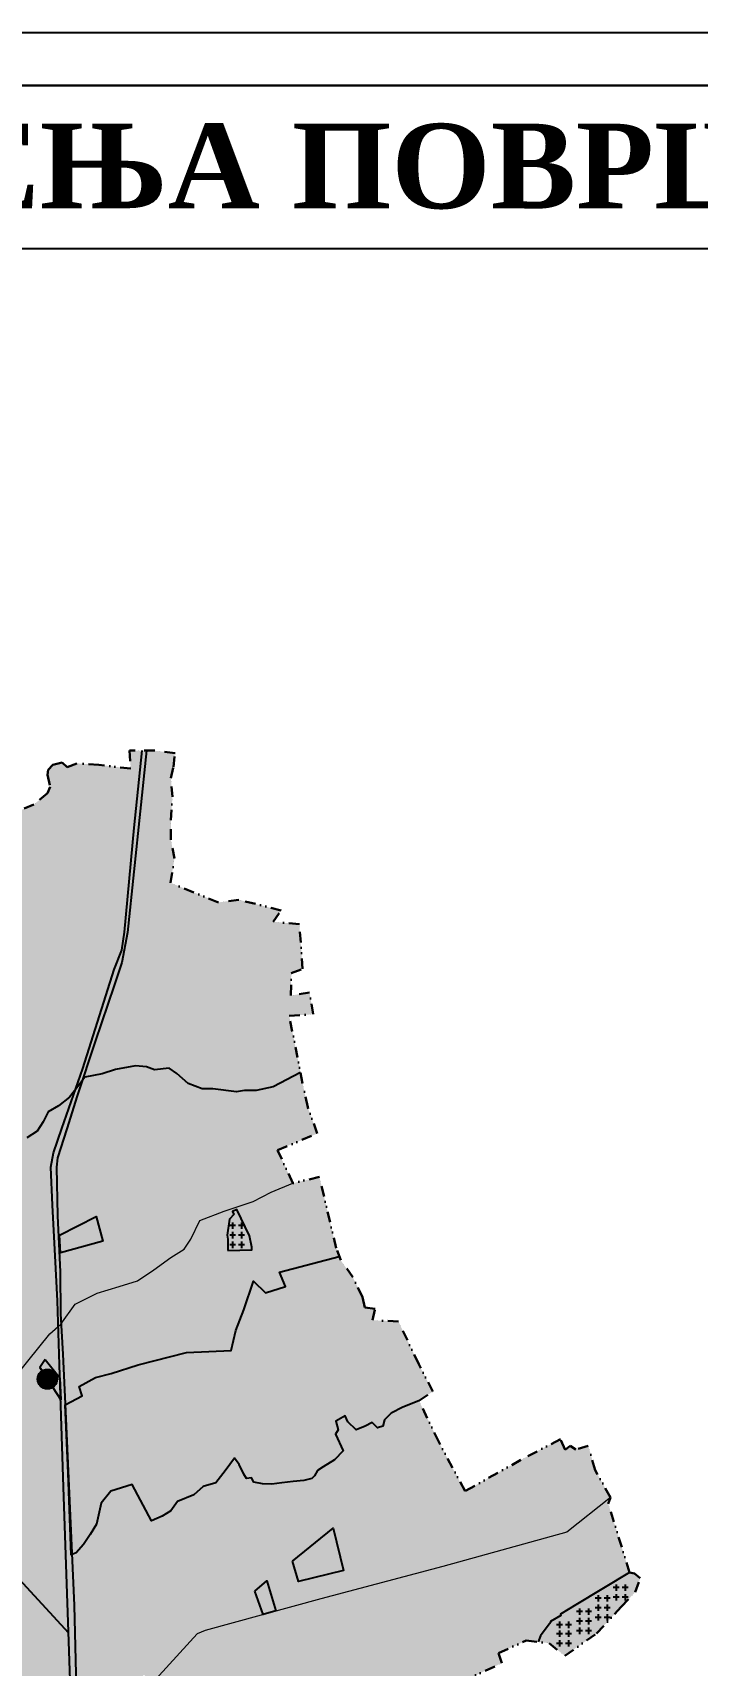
# Model space of a CAD drawing. Header units: inches. Extents: x 46391 to 88391, y 15017 to 44717.
# Drawn here: x 67740 to 74028, y 29283 to 44717 of the extents above; entities that cross this region are included whole.
import ezdxf

# ---------------------------------------------------------------- set-up
doc = ezdxf.new("R2010")
doc.units = ezdxf.units.IN
doc.header["$MEASUREMENT"] = 0
doc.linetypes.add('DIVIDE', pattern=[1.25, 0.5, -0.25, 0, -0.25, 0, -0.25])
doc.layers.add('DP 2 reda', color=50, linetype='Continuous', lineweight=9)
doc.layers.add('granica gupa', color=7, linetype='DIVIDE', lineweight=30)
for name, color, linetype in [('granica gradj podrucja', 230, 'Continuous'), ('groblja', 253, 'Continuous'), ('industrija', 181, 'Continuous'), ('okvir', 7, 'Continuous'), ('oznake', 7, 'Continuous'), ('oznake 2', 7, 'Continuous'), ('poljoprivredno zemljiste', 31, 'Continuous'), ('porodicno stanovanje', 51, 'Continuous'), ('reka', 140, 'Continuous'), ('zdravstvo', 160, 'Continuous')]:
    doc.layers.add(name, color=color, linetype=linetype)
doc.layers.add('objekti obrayovanja', color=7, linetype='Continuous', true_color=0x8fffe3)
doc.layers.add('OS', color=7, linetype='Continuous', true_color=0x00f0f0)
doc.styles.get("Standard").update_dxf_attribs({"font": 'arial.ttf'})

msp = doc.modelspace()

# ---------------------------------------------------------------- hatches: boundary and pattern name
at = {"layer": 'groblja'}
h = msp.add_hatch(color=256, dxfattribs=at)
h.dxf.hatch_style = 1
h.paths.add_polyline_path([(69587, 33206), (69815, 33211), (69814, 33236), (69791, 33344), (69673, 33593), (69630, 33573), (69644, 33545), (69602, 33502), (69580, 33350), (69586, 33313)])
h = msp.add_hatch(color=256, dxfattribs=at)
h.dxf.hatch_style = 1
h.paths.add_polyline_path([(73075, 29584), (73307, 29835), (73439, 29974), (73487, 30106), (73434, 30151), (73386, 30161), (72879, 29855), (72734, 29767), (72735, 29754), (72638, 29699), (72643, 29690), (72617, 29661), (72544, 29563), (72521, 29505), (72625, 29493), (72773, 29374)])
at = {"layer": 'industrija'}
h = msp.add_hatch(color=256, dxfattribs=at)
h.dxf.hatch_style = 1
h.paths.add_polyline_path([(67068, 30686), (67493, 30856), (67387, 31036), (67036, 30988), (66898, 31248), (66585, 31190), (66266, 31783), (66273, 32033), (66032, 32030), (65892, 32037), (65744, 31981), (65728, 32003), (65709, 31996), (66311, 31059), (66795, 30164), (67242, 29274), (67645, 28346), (67693, 28213), (67820, 28254), (68060, 28351), (68078, 28510), (68107, 28779), (68080, 29590)])
at = {"layer": 'objekti obrayovanja'}
h = msp.add_hatch(color=256, dxfattribs=at)
h.dxf.hatch_style = 1
h.paths.add_polyline_path([(68341, 33525), (67993, 33349), (68005, 33183), (68405, 33293)])
h = msp.add_hatch(color=256, dxfattribs=at)
h.dxf.hatch_style = 1
h.paths.add_polyline_path([(70197, 30268), (70255, 30076), (70680, 30181), (70582, 30581)])
h = msp.add_hatch(color=256, dxfattribs=at)
h.dxf.hatch_style = 1
h.paths.add_polyline_path([(69956, 30081), (69841, 29983), (69920, 29763), (70041, 29800)])
at = {"layer": 'OS'}
h = msp.add_hatch(color=256, dxfattribs=at)
h.dxf.hatch_style = 1
h.paths.add_polyline_path([(68405, 33293), (68341, 33525), (67993, 33349), (68005, 33183)])
h = msp.add_hatch(color=256, dxfattribs=at)
h.dxf.hatch_style = 1
h.paths.add_polyline_path([(70680, 30181), (70582, 30581), (70197, 30268), (70255, 30076)])
at = {"layer": 'oznake'}
h = msp.add_hatch(color=256, dxfattribs=at)
h.dxf.hatch_style = 1
h.paths.add_polyline_path([(67972, 31989, 1), (67788, 31989, 1)])
at = {"layer": 'poljoprivredno zemljiste'}
h = msp.add_hatch(color=256, dxfattribs=at)
h.dxf.hatch_style = 1
h.paths.add_polyline_path([(64558, 33564), (65104, 32899), (65744, 31981), (65892, 32037), (66032, 32030), (66280, 32033), (66290, 32064), (66366, 32171), (66470, 32264), (66588, 32424), (66719, 32617), (66775, 32753), (66860, 33015), (66860, 33114), (66881, 33193), (67291, 33266), (67672, 33381), (67654, 33484), (67652, 33581), (67622, 33647), (67526, 33682), (67499, 33792), (67526, 33844), (67530, 33886), (67507, 33921), (67479, 33994), (67496, 34054), (67597, 34101), (67650, 34180), (67686, 34270), (67782, 34334), (67840, 34420), (67887, 34516), (67986, 34572), (68089, 34653), (68143, 34721), (68214, 34925), (68511, 35860), (68585, 36045), (68610, 36215), (68700, 37199), (68776, 37930), (68711, 37930), (68658, 37930), (68668, 37760), (68368, 37796), (68160, 37810), (68067, 37774), (68021, 37817), (67933, 37796), (67887, 37748), (67880, 37700), (67906, 37587), (67882, 37528), (67753, 37422), (67511, 37317), (67352, 37291), (67254, 37353), (67221, 37430), (67216, 37511), (66874, 37322), (66761, 37418), (66644, 37396), (66548, 37406), (66491, 37492), (66424, 37545), (66333, 37526), (66258, 37466), (66183, 37478), (66023, 37372), (65961, 37401), (65736, 37238), (65606, 37131), (65554, 37061), (65484, 37030), (65415, 37109), (65250, 37315), (65319, 37418), (65001, 37657), (64732, 37368), (64662, 37557), (64543, 37806), (64483, 37990), (64478, 38141), (64531, 38389), (64418, 38368), (64203, 38351), (64112, 38420), (64040, 38455), (63971, 38431), (63943, 38379), (63923, 38320), (63956, 38200), (63987, 38105), (63994, 38002), (63978, 37919), (63938, 37853), (63848, 37757), (63758, 37671), (63695, 37634), (63629, 37608), (63581, 37546), (63584, 37498), (63586, 37419), (63560, 37309), (63530, 37221), (63449, 37124), (63367, 37093), (63258, 37055), (63204, 36999), (63142, 36885), (63109, 36811), (63095, 36666), (63059, 36545), (63038, 36439), (62953, 36311), (62899, 36267), (62799, 36165), (62755, 36077), (62714, 36021), (63167, 35335), (63976, 34286)])
h = msp.add_hatch(color=256, dxfattribs=at)
h.dxf.hatch_style = 1
h.paths.add_polyline_path([(69497, 36495), (69044, 36681), (69082, 36910), (69048, 37087), (69048, 37272), (69063, 37492), (69048, 37669), (69072, 37774), (69087, 37906), (68895, 37930), (68818, 37930), (68638, 36210), (68584, 35928), (68511, 35711), (68333, 35182), (68220, 34841), (68397, 34874), (68524, 34915), (68712, 34951), (68816, 34942), (68893, 34912), (69032, 34929), (69103, 34878), (69212, 34784), (69343, 34734), (69446, 34734), (69669, 34706), (69744, 34717), (69855, 34717), (70016, 34751), (70274, 34887), (70167, 35424), (70395, 35438), (70359, 35644), (70184, 35615), (70186, 35826), (70294, 35867), (70263, 36289), (70014, 36313), (70090, 36418), (69691, 36521)])
h = msp.add_hatch(color=256, dxfattribs=at)
h.dxf.hatch_style = 1
h.paths.add_polyline_path([(69618, 32259), (69197, 32240), (68738, 32123), (68482, 32042), (68334, 32003), (68180, 31920), (68208, 31831), (68047, 31746), (68050, 31685), (68077, 31101), (68112, 30332), (68153, 30348), (68221, 30426), (68284, 30520), (68345, 30618), (68390, 30816), (68479, 30931), (68682, 30992), (68866, 30650), (68966, 30692), (69048, 30744), (69111, 30831), (69264, 30894), (69353, 30975), (69474, 31010), (69561, 31121), (69650, 31242), (69693, 31183), (69737, 31092), (69763, 31048), (69811, 31055), (69831, 31015), (69913, 30998), (70002, 30996), (70098, 31009), (70150, 31015), (70204, 31020), (70307, 31029), (70381, 31048), (70407, 31074), (70435, 31124), (70487, 31159), (70594, 31225), (70676, 31311), (70606, 31467), (70630, 31509), (70608, 31593), (70697, 31643), (70721, 31585), (70800, 31509), (70884, 31543), (70952, 31578), (71002, 31528), (71052, 31543), (71069, 31604), (71130, 31667), (71241, 31724), (71394, 31785), (71526, 31871), (71392, 32130), (71200, 32535), (70955, 32545), (70979, 32653), (70881, 32667), (70860, 32765), (70769, 32952), (70630, 33145), (70076, 33000), (70133, 32863), (69944, 32804), (69829, 32915), (69737, 32644), (69662, 32450)])
at = {"layer": 'porodicno stanovanje'}
h = msp.add_hatch(color=256, dxfattribs=at)
h.dxf.hatch_style = 1
h.paths.add_polyline_path([(69197, 32240), (69618, 32259), (69662, 32450), (69737, 32644), (69829, 32915), (69944, 32804), (70133, 32863), (70076, 33000), (70641, 33147), (70611, 33228), (70453, 33900), (70203, 33841), (70055, 34154), (70433, 34310), (70342, 34559), (70294, 34785), (70274, 34887), (70016, 34751), (69855, 34717), (69744, 34717), (69669, 34706), (69446, 34734), (69343, 34734), (69212, 34784), (69103, 34878), (69032, 34929), (68893, 34912), (68816, 34942), (68712, 34951), (68524, 34915), (68397, 34874), (68234, 34844), (68209, 34811), (68162, 34668), (68063, 34356), (67976, 34082), (67965, 33992), (67975, 33533), (68000, 33002), (68005, 32605), (68025, 32224), (68047, 31746), (68208, 31831), (68180, 31920), (68334, 32003), (68482, 32042), (68738, 32123)])
h.paths.add_polyline_path([(69587, 33206), (69586, 33313), (69580, 33350), (69602, 33502), (69644, 33545), (69630, 33573), (69673, 33593), (69791, 33344), (69820, 33211)], flags=16)
h.paths.add_polyline_path([(67975, 32728), (67953, 33154), (67929, 33633), (67911, 33994), (67939, 34129), (68018, 34359), (68143, 34721), (68089, 34653), (67986, 34572), (67887, 34516), (67840, 34420), (67782, 34334), (67686, 34270), (67650, 34180), (67597, 34101), (67496, 34054), (67479, 33994), (67507, 33921), (67530, 33886), (67526, 33844), (67505, 33805), (67507, 33758), (67526, 33682), (67622, 33647), (67652, 33581), (67654, 33484), (67672, 33381), (67291, 33266), (66881, 33193), (66860, 33114), (66860, 33015), (66775, 32753), (66719, 32617), (66588, 32424), (66470, 32264), (66366, 32171), (66290, 32064), (66272, 32008), (66266, 31783), (66585, 31190), (66898, 31248), (67036, 30988), (67387, 31036), (67493, 30856), (67068, 30686), (68080, 29590), (68033, 30969), (67995, 32125)])
h = msp.add_hatch(color=256, dxfattribs=at)
h.dxf.hatch_style = 1
h.paths.add_polyline_path([(68866, 30650), (68682, 30992), (68479, 30931), (68390, 30816), (68345, 30618), (68284, 30520), (68221, 30426), (68153, 30348), (68112, 30332), (68134, 29850), (68165, 28553), (68138, 28383), (68158, 28391), (68258, 28446), (68579, 28792), (68698, 28923), (68585, 29025), (68795, 29193), (68876, 29118), (69298, 29581), (69371, 29612), (69906, 29759), (69920, 29763), (69841, 29983), (69956, 30081), (70043, 29796), (70466, 29913), (71621, 30219), (72794, 30543), (73205, 30870), (73061, 31128), (72996, 31359), (72877, 31324), (72826, 31359), (72776, 31321), (72733, 31422), (72359, 31226), (71830, 30929), (71581, 31395), (71394, 31785), (71241, 31724), (71130, 31667), (71069, 31604), (71052, 31543), (71002, 31528), (70952, 31578), (70884, 31543), (70800, 31509), (70721, 31585), (70697, 31643), (70608, 31593), (70630, 31509), (70606, 31467), (70676, 31311), (70594, 31225), (70487, 31159), (70435, 31124), (70395, 31051), (70307, 31029), (70204, 31020), (70150, 31015), (70098, 31009), (70002, 30996), (69913, 30998), (69831, 31015), (69811, 31055), (69763, 31048), (69737, 31092), (69693, 31183), (69650, 31242), (69561, 31121), (69474, 31010), (69353, 30975), (69264, 30894), (69111, 30831), (69048, 30744), (68966, 30692)])
h.paths.add_polyline_path([(70197, 30268), (70582, 30581), (70680, 30181), (70255, 30076)], flags=16)
h = msp.add_hatch(color=256, dxfattribs=at)
h.dxf.hatch_style = 1
h.paths.add_polyline_path([(70661, 28822), (71029, 28946), (71089, 28954), (71460, 29176), (71573, 28935), (71824, 29052), (71793, 29126), (72179, 29305), (72146, 29398), (72409, 29517), (72521, 29505), (72544, 29563), (72641, 29694), (72638, 29699), (72735, 29754), (72734, 29767), (72879, 29855), (73386, 30161), (73174, 30846), (72794, 30543), (71621, 30219), (70466, 29913), (69371, 29612), (69298, 29581), (68579, 28792), (68258, 28446), (68138, 28380), (68089, 28072), (68247, 27846), (68429, 27639), (68790, 27302), (69322, 27494), (69881, 27710), (69981, 27686), (70360, 27757), (70244, 27983), (70201, 28285), (70290, 28407), (70259, 28527), (70560, 28722), (70577, 28740)])
at = {"layer": 'reka'}
h = msp.add_hatch(color=256, dxfattribs=at)
h.dxf.hatch_style = 1
h.paths.add_polyline_path([(68214, 34925), (68165, 34785), (68202, 34836), (68219, 34839), (68333, 35182), (68511, 35711), (68584, 35928), (68638, 36210), (68818, 37930), (68776, 37930), (68700, 37199), (68610, 36215), (68585, 36045), (68511, 35860)])
h = msp.add_hatch(color=256, dxfattribs=at)
h.dxf.hatch_style = 1
h.paths.add_polyline_path([(68107, 28779), (68078, 28510), (68060, 28351), (68138, 28383), (68165, 28553), (68134, 29850), (68112, 30332), (68106, 30329), (68077, 31095), (68050, 31685), (68047, 31746), (68025, 32224), (68005, 32605), (68000, 33002), (67975, 33533), (67965, 33992), (67976, 34082), (68063, 34356), (68162, 34668), (68219, 34839), (68202, 34836), (68165, 34785), (68018, 34359), (67939, 34129), (67911, 33994), (67929, 33633), (67953, 33154), (67975, 32728), (67995, 32125), (68033, 30969)])

# ---------------------------------------------------------------- linework, layer by layer
at = {"layer": 'DP 2 reda'}
for points in [[(68731, 32917), (68886, 33023), (69049, 33139), (69174, 33216), (69236, 33311), (69322, 33487), (69552, 33577), (69827, 33669), (69997, 33755), (70203, 33841)], [(60010, 30007), (63536, 29972), (64541, 29961), (64803, 30011), (65167, 30080), (65594, 30316), (66046, 30566), (66365, 30742), (66439, 30782), (66460, 30794), (66883, 30812), (67399, 31793), (67695, 32160), (67903, 32417), (68008, 32509), (68143, 32697), (68351, 32803), (68560, 32866), (68731, 32917)], [(73205, 30870), (72794, 30543), (71621, 30219), (70466, 29913), (69371, 29612), (69298, 29581), (68579, 28792)]]:
    msp.add_lwpolyline(points, dxfattribs=at)
at = {"layer": 'granica gradj podrucja'}
for points in [[(70274, 34887), (70016, 34751), (69855, 34717), (69744, 34717), (69669, 34706), (69446, 34734), (69343, 34734), (69212, 34784), (69103, 34878), (69032, 34929), (68893, 34912), (68816, 34942), (68712, 34951), (68524, 34915), (68397, 34874), (68234, 34844), (68159, 34741), (68089, 34653), (67986, 34572), (67887, 34516), (67840, 34420), (67782, 34334), (67686, 34270)], [(71394, 31785), (71394, 31785), (71241, 31724), (71130, 31667), (71069, 31604), (71052, 31543), (71002, 31528), (70952, 31578), (70884, 31543), (70800, 31509), (70721, 31585), (70697, 31643), (70608, 31593), (70630, 31509), (70606, 31467), (70676, 31311), (70594, 31225), (70487, 31159), (70435, 31124), (70407, 31074), (70381, 31048), (70307, 31029), (70204, 31020), (70150, 31015), (70098, 31009), (70002, 30996), (69913, 30998), (69831, 31015), (69811, 31055), (69763, 31048), (69737, 31092), (69693, 31183), (69650, 31242), (69561, 31121), (69474, 31010), (69353, 30975), (69264, 30894), (69111, 30831), (69048, 30744), (68966, 30692), (68866, 30650), (68682, 30992), (68479, 30931), (68390, 30816), (68345, 30618), (68284, 30520), (68221, 30426), (68153, 30348), (68106, 30329), (68077, 31101), (68047, 31746), (68208, 31831), (68180, 31920), (68334, 32003), (68482, 32042), (68738, 32123), (69197, 32240), (69618, 32259), (69662, 32450), (69737, 32644), (69829, 32915), (69944, 32804), (70133, 32863), (70076, 33000), (70641, 33147)]]:
    msp.add_lwpolyline(points, dxfattribs=at)
at = {"layer": 'granica gupa', "ltscale": 200}
msp.add_lwpolyline([(71793, 29126), (72179, 29305), (72146, 29398), (72409, 29517), (72625, 29493), (72773, 29374), (73075, 29584), (73307, 29835), (73439, 29974), (73487, 30106), (73434, 30151), (73386, 30161), (73185, 30810), (73205, 30870), (73061, 31128), (72996, 31359), (72877, 31324), (72826, 31359), (72776, 31321), (72733, 31422), (72359, 31226), (71830, 30929), (71581, 31395), (71394, 31785), (71526, 31871), (71392, 32130), (71200, 32535), (70955, 32545), (70979, 32653), (70881, 32667), (70860, 32765), (70769, 32952), (70654, 33112), (70611, 33228), (70453, 33900), (70203, 33841), (70055, 34154), (70433, 34310), (70342, 34559), (70294, 34785), (70167, 35424), (70395, 35438), (70359, 35644), (70184, 35615), (70186, 35826), (70294, 35867), (70263, 36289), (70014, 36313), (70090, 36418), (69691, 36521), (69497, 36495), (69044, 36681), (69082, 36910), (69048, 37087), (69048, 37272), (69063, 37492), (69048, 37669), (69072, 37774), (69087, 37906), (68895, 37930), (68711, 37930), (68658, 37930), (68668, 37760), (68368, 37796), (68160, 37810), (68067, 37774), (68021, 37817), (67933, 37796), (67887, 37748), (67880, 37700), (67906, 37587), (67882, 37528), (67753, 37422), (67511, 37317)], dxfattribs=at)
at = {"layer": 'groblja'}
for points in [[(69587, 33206), (69815, 33211), (69814, 33236), (69791, 33344), (69673, 33593), (69630, 33573), (69644, 33545), (69602, 33502), (69580, 33350), (69586, 33313), (69587, 33206)], [(73386, 30161), (72879, 29855), (72734, 29767), (72735, 29754), (72638, 29699), (72643, 29690), (72617, 29661), (72544, 29563), (72521, 29505)]]:
    msp.add_lwpolyline(points, dxfattribs=at)
at = {"layer": 'industrija'}
msp.add_lwpolyline([(66273, 32033), (66266, 31783), (66585, 31190), (66898, 31248), (67036, 30988), (67387, 31036), (67493, 30856), (67068, 30686), (68080, 29590)], dxfattribs=at)
at = {"layer": 'objekti obrayovanja'}
for points in [[(67993, 33349), (68341, 33525), (68405, 33293), (68005, 33183), (67993, 33349)], [(70197, 30268), (70582, 30581), (70680, 30181), (70255, 30076), (70197, 30268)], [(69841, 29983), (69956, 30081), (70041, 29800), (69920, 29763), (69841, 29983)]]:
    msp.add_lwpolyline(points, dxfattribs=at)
at = {"layer": 'okvir'}
for points in [[(88391, 15017), (88391, 44717), (46391, 44717), (46391, 15017)], [(87891, 15517), (87891, 44217), (47589, 44217), (47589, 15517)]]:
    msp.add_lwpolyline(points, close=True, dxfattribs=at)
at = {"layer": 'oznake', "color": 0}
for p, q in [((69604, 33443), (69660, 33443)), ((69604, 33352), (69660, 33352)), ((69632, 33471), (69632, 33410)), ((69632, 33380), (69632, 33319)), ((69688, 33443), (69744, 33443)), ((69688, 33352), (69744, 33352)), ((69716, 33471), (69716, 33410)), ((69716, 33380), (69716, 33319)), ((69604, 33262), (69660, 33262)), ((69632, 33289), (69632, 33228)), ((69688, 33262), (69744, 33262)), ((69716, 33289), (69716, 33228)), ((73090, 29948), (73090, 29888)), ((73174, 29948), (73174, 29888)), ((73232, 30021), (73288, 30021)), ((73260, 30048), (73260, 29988)), ((73260, 29957), (73260, 29897)), ((73316, 30021), (73372, 30021)), ((73344, 30048), (73344, 29988)), ((73344, 29957), (73344, 29897)), ((72885, 29794), (72941, 29794)), ((72913, 29822), (72913, 29761)), ((72969, 29794), (73025, 29794)), ((72997, 29822), (72997, 29761)), ((73061, 29921), (73118, 29921)), ((73061, 29830), (73118, 29830)), ((73090, 29857), (73090, 29797)), ((73146, 29921), (73202, 29921)), ((73146, 29830), (73202, 29830)), ((73174, 29857), (73174, 29797)), ((73232, 29930), (73288, 29930)), ((73316, 29930), (73372, 29930)), ((72695, 29669), (72751, 29669)), ((72723, 29697), (72723, 29636)), ((72779, 29669), (72836, 29669)), ((72808, 29697), (72808, 29636)), ((72885, 29703), (72941, 29703)), ((72913, 29731), (72913, 29670)), ((72913, 29640), (72913, 29579)), ((72969, 29703), (73025, 29703)), ((72997, 29731), (72997, 29670)), ((72997, 29640), (72997, 29579)), ((73061, 29739), (73118, 29739)), ((73090, 29766), (73090, 29706)), ((73146, 29739), (73202, 29739)), ((73174, 29766), (73174, 29706)), ((72696, 29585), (72752, 29585)), ((72696, 29494), (72752, 29494)), ((72724, 29613), (72724, 29552)), ((72724, 29522), (72724, 29461)), ((72780, 29585), (72837, 29585)), ((72780, 29494), (72837, 29494)), ((72809, 29613), (72809, 29552)), ((72809, 29522), (72809, 29461)), ((72885, 29613), (72941, 29613)), ((72969, 29613), (73025, 29613))]:
    msp.add_line(p, q, dxfattribs=at)
at = {"layer": 'oznake', "color": 1}
for p, q in [((67812, 31991), (67951, 31991)), ((67880, 32056), (67880, 31921))]:
    msp.add_line(p, q, dxfattribs=at)
at = {"layer": 'oznake'}
msp.add_circle((67880, 31989), 92.3, dxfattribs=at)
at = {"layer": 'oznake 2'}
msp.add_lwpolyline([(47589, 44217), (87891, 44217), (87891, 42673), (47589, 42673)], close=True, dxfattribs=at)
at = {"layer": 'reka'}
for points in [[(68107, 28779), (68033, 30969), (67995, 32125), (67975, 32728), (67953, 33154), (67929, 33633), (67911, 33994), (67939, 34129), (68018, 34359), (68214, 34925), (68511, 35860), (68585, 36045), (68610, 36215), (68700, 37199), (68776, 37930)], [(68818, 37930), (68638, 36210), (68584, 35928), (68511, 35711), (68333, 35182), (68162, 34668), (68063, 34356), (67976, 34082), (67965, 33992), (67975, 33533), (68000, 33002), (68005, 32605), (68025, 32224), (68050, 31685), (68134, 29850), (68165, 28553)]]:
    msp.add_lwpolyline(points, dxfattribs=at)
at = {"layer": 'zdravstvo'}
msp.add_line((67999, 32000), (68006, 31794), dxfattribs=at)
for points in [[(67860, 32174), (67808, 32099), (68006, 31794)], [(67860, 32174), (67999, 32000)]]:
    msp.add_lwpolyline(points, dxfattribs=at)

# ---------------------------------------------------------------- texts
at = {"layer": 'okvir', "insert": (48362, 43857), "char_height": 800, "attachment_point": 1}
msp.add_mtext_dynamic_manual_height_columns('{\\fTimes New Roman|b1|i0|c204|p18;ПОСТОЈЕЋЕ СТАЊЕ КОРИШЋЕЊА ПОВРШИНА}', width=40310.45, gutter_width=1, heights=[0], dxfattribs=at)

doc.saveas('drawing.dxf')
